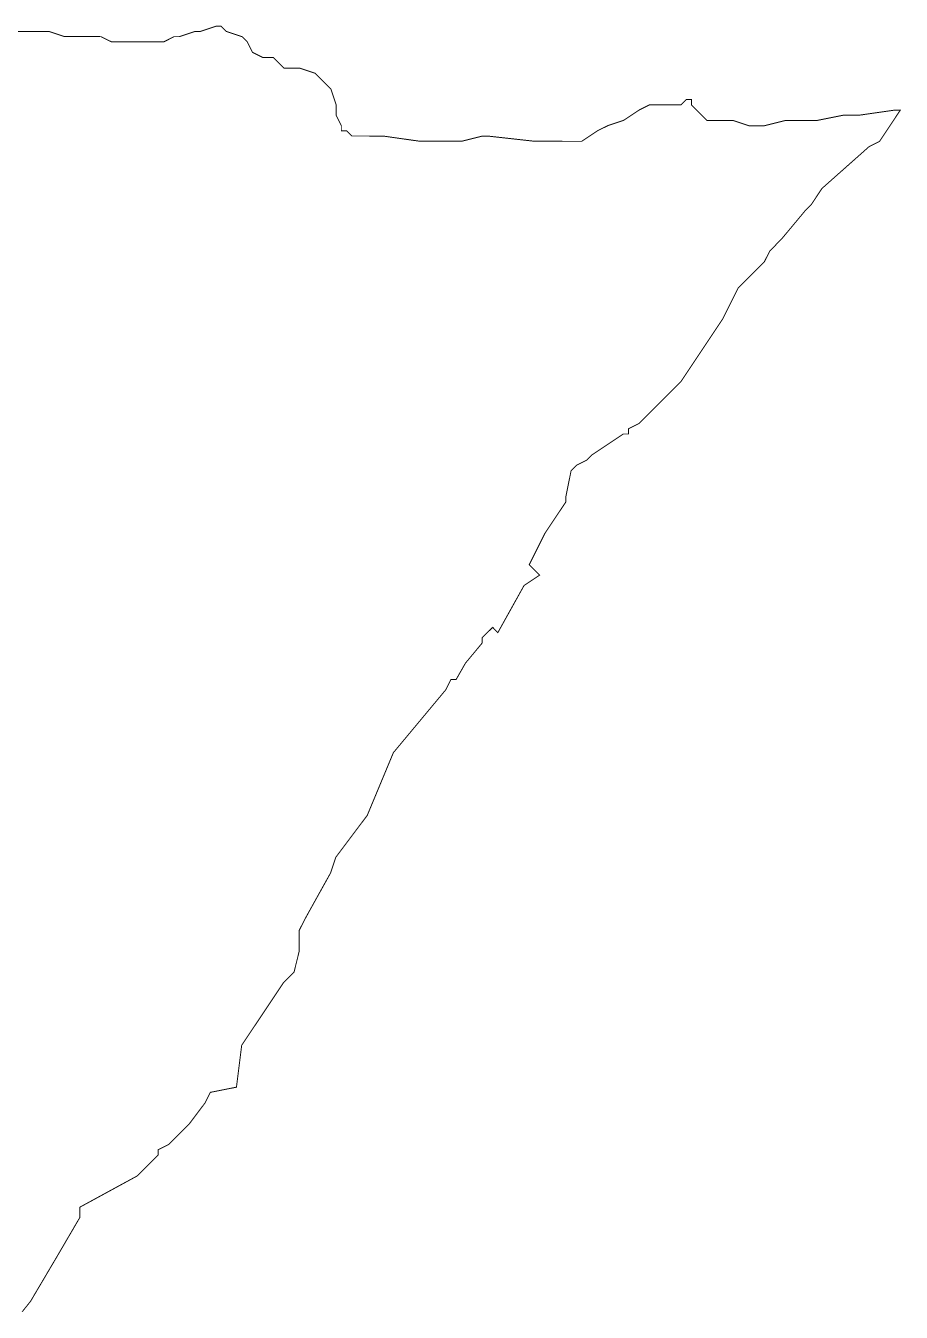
# Model space of a CAD drawing. Header units: metres. Extents: x 350969 to 355912, y 1754136 to 1757854.
# Drawn here: x 354073 to 355912, y 1755151 to 1757854 of the extents above; entities that cross this region are included whole.
import ezdxf

# ---------------------------------------------------------------- set-up
doc = ezdxf.new("R2010")
doc.units = ezdxf.units.M

msp = doc.modelspace()

# ---------------------------------------------------------------- linework, layer by layer
at = {"color": 6, "const_width": 2}
msp.add_lwpolyline([(354033.3, 1757842), (354121.1, 1757842), (354154, 1757831), (354230.9, 1757830.9), (354252.8, 1757820), (354362.6, 1757819.9), (354384.5, 1757830.9), (354395.5, 1757830.9), (354428.5, 1757841.8), (354439.4, 1757841.8), (354472.4, 1757852.8), (354483.4, 1757852.8), (354494.3, 1757841.8), (354527.3, 1757830.8), (354538.3, 1757819.9), (354549.2, 1757797.9), (354571.2, 1757786.9), (354593.1, 1757786.9), (354615.1, 1757764.9), (354648, 1757764.9), (354680.9, 1757753.9), (354713.8, 1757721), (354724.8, 1757688), (354724.8, 1757666.1), (354735.8, 1757644.1), (354735.8, 1757633.1), (354746.7, 1757633.1), (354757.7, 1757622.2), (354823.6, 1757622.1), (354900.5, 1757611.2), (354988.3, 1757611.1), (355032.2, 1757622.1), (355043.2, 1757622.1), (355142, 1757611.1), (355240.8, 1757611), (355273.7, 1757633), (355295.7, 1757643.9), (355328.6, 1757654.9), (355361.6, 1757676.8), (355383.5, 1757687.8), (355449.4, 1757687.8), (355460.4, 1757698.8), (355471.3, 1757698.8), (355471.3, 1757687.8), (355504.3, 1757654.8), (355559.2, 1757654.8), (355592.1, 1757643.8), (355625, 1757643.8), (355668.9, 1757654.8), (355734.8, 1757654.7), (355789.7, 1757665.7), (355822.6, 1757665.7), (355824, 1757665.9), (355831.1, 1757666.9), (355846.3, 1757669.1), (355899.5, 1757676.7), (355910.4, 1757676.7), (355866.5, 1757610.8), (355844.6, 1757599.8), (355745.7, 1757512), (355723.8, 1757479.1), (355712.8, 1757468.1), (355678, 1757426.4), (355662.3, 1757407.6), (355635.9, 1757380.3), (355624.9, 1757358.4), (355570, 1757303.5), (355537, 1757237.7), (355469.5, 1757136.5), (355449.2, 1757106), (355415, 1757071.8), (355376.1, 1757033), (355361.3, 1757018.2), (355339.3, 1757007.2), (355339.3, 1756996.2), (355328.4, 1756996.2), (355316, 1756988), (355283.4, 1756966.2), (355262.5, 1756952.3), (355251.5, 1756941.3), (355247.5, 1756939.4), (355242.7, 1756936.9), (355237.5, 1756934.3), (355229.6, 1756930.4), (355218.6, 1756919.4), (355207.6, 1756864.5), (355207.6, 1756853.5), (355163.6, 1756787.7), (355130.7, 1756721.8), (355152.6, 1756699.9), (355119.7, 1756677.9), (355064.7, 1756579.1), (355053.8, 1756590.1), (355031.8, 1756568.2), (355031.8, 1756557.2), (354996.9, 1756515.3), (354976.9, 1756480.4), (354965.9, 1756480.4), (354956.4, 1756461.3), (354954.9, 1756458.4), (354845.1, 1756326.7), (354790.2, 1756195), (354724.3, 1756107.2), (354713.3, 1756074.3), (354675, 1756005.5), (354660.7, 1755979.7), (354647.3, 1755953.5), (354647.3, 1755909.6), (354636.4, 1755865.7), (354614.4, 1755843.8), (354526.5, 1755712.1), (354515.5, 1755624.2), (354460.6, 1755613.3), (354449.6, 1755591.3), (354416.7, 1755547.5), (354372.7, 1755503.5), (354350.8, 1755492.6), (354350.8, 1755481.6), (354306.9, 1755437.7), (354186.1, 1755371.9), (354186.1, 1755349.9), (354135.9, 1755264.1), (354082.8, 1755174.3), (354065.2, 1755152.3)], dxfattribs=at)

doc.saveas('drawing.dxf')
